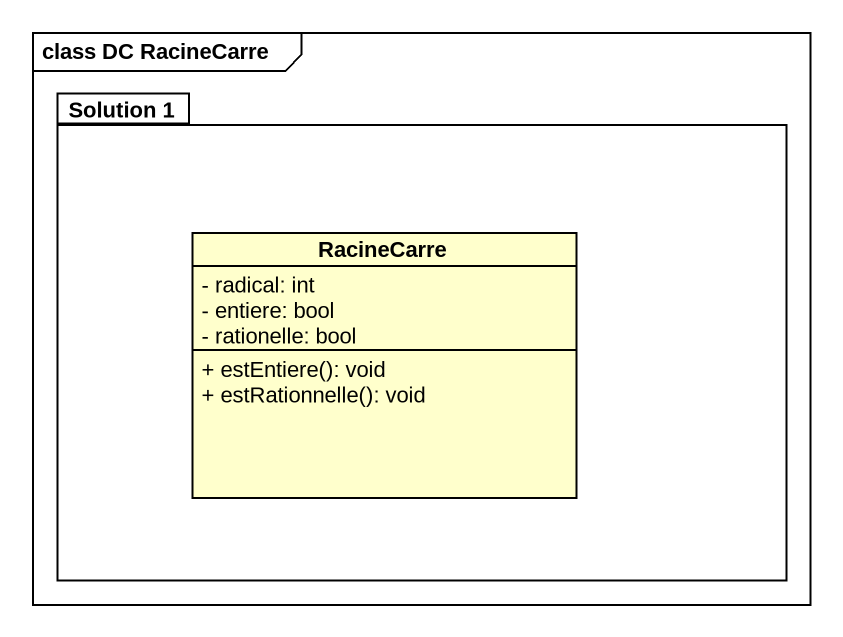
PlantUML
@startuml
mainframe class DC RacineCarre
hide circle
hide empty members
skinparam classAttributeIconSize 0
package "Solution 1" as Solution_1 {
  class RacineCarre {
    - radical: int
    - entiere: bool
    - rationelle: bool
    + estEntiere(): void
    + estRationnelle(): void
  }
}
@enduml
